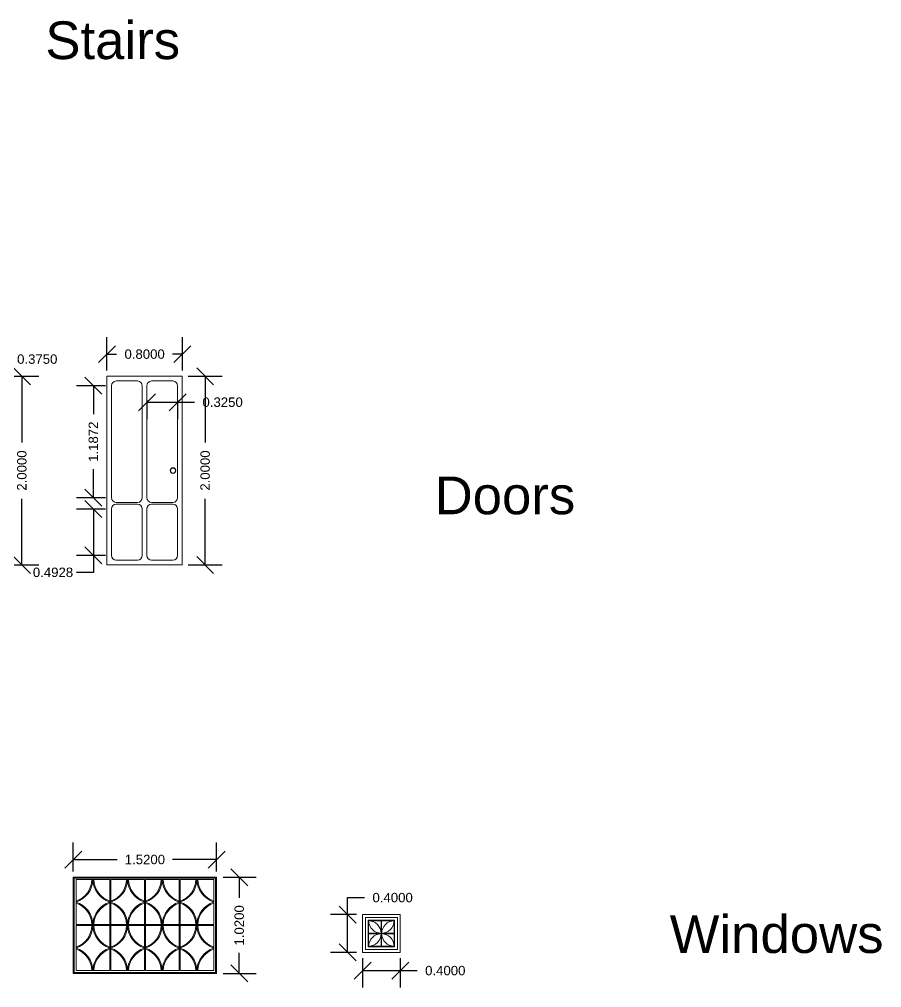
# Model space of a CAD drawing. Header units: inches. Extents: x 16.4 to 39.1, y 11.1 to 26.9.
# Drawn here: x 29.97 to 39.11, y 15.11 to 25.38 of the extents above; entities that cross this region are included whole.
import ezdxf

# ---------------------------------------------------------------- set-up
doc = ezdxf.new("R2010")
doc.units = ezdxf.units.IN
doc.header["$MEASUREMENT"] = 0
doc.styles.get("Standard").update_dxf_attribs({"font": 'arial.ttf'})
doc.dimstyles.get("Standard").update_dxf_attribs({"dimtxt": 0.1, "dimasz": 0.18, "dimexe": 0.18, "dimexo": 0.0625, "dimgap": 0.09, "dimtad": 0, "dimtoh": 1, "dimdec": 4, "dimzin": 0, "dimdsep": 46, "dimtxsty": 'Standard', "dimblk": 'OBLIQUE', "dimcen": 0.09, "dimadec": 0, "dimazin": 0, "dimtfac": 1, "dimtdec": 4, "dimtofl": 0, "dimtmove": 0, "dimatfit": 3, "dimldrblk": 'OBLIQUE', "dimfxl": 1, "dimtolj": 1, "dimtzin": 0, "dimarcsym": 0})

# ---------------------------------------------------------------- blocks, each defined once
blk = doc.blocks.new('_Oblique')
at = {"color": 0, "linetype": 'ByBlock', "lineweight": -2}
blk.add_line((-0.5, -0.5), (0.5, 0.5), dxfattribs=at)
blk = doc.blocks.new('*D17')
at = {"color": 0, "lineweight": -2, "transparency": 16777216}
for p, q in [((29.796, 21.595), (30.178, 21.595)), ((29.998, 21.595), (29.998, 20.893)), ((29.998, 19.595), (29.998, 20.296)), ((29.796, 19.595), (30.178, 19.595))]:
    blk.add_line(p, q, dxfattribs=at)
at = {"layer": 'Defpoints', "color": 0, "lineweight": 9, "transparency": 16777216}
for p in [(29.733, 21.595), (29.733, 19.595), (29.998, 19.595)]:
    blk.add_point(p, dxfattribs=at)
at = {"color": 0, "lineweight": -2, "transparency": 16777216, "xscale": 0.18, "yscale": 0.18, "zscale": 0.18}
for p, rotation in [((29.998, 21.595), 90), ((29.998, 19.595), 270)]:
    blk.add_blockref('_Oblique', p, dxfattribs=dict(at, rotation=rotation))
at = {"color": 0, "lineweight": 9, "transparency": 16777216, "insert": (29.998, 20.595), "char_height": 0.1, "attachment_point": 5, "rotation": 90}
blk.add_mtext('\\A1;2.0000', dxfattribs=at)
blk = doc.blocks.new('*D21')
at = {"color": 0, "lineweight": -2, "transparency": 16777216}
for p, q in [((29.308, 21.607), (29.308, 21.956)), ((29.683, 21.607), (29.683, 21.956)), ((29.308, 21.776), (29.683, 21.776)), ((29.683, 21.776), (29.863, 21.776))]:
    blk.add_line(p, q, dxfattribs=at)
at = {"layer": 'Defpoints', "color": 0, "lineweight": 9, "transparency": 16777216}
for p in [(29.683, 21.776), (29.308, 21.545), (29.683, 21.545)]:
    blk.add_point(p, dxfattribs=at)
at = {"color": 0, "lineweight": -2, "transparency": 16777216, "xscale": 0.18, "yscale": 0.18, "zscale": 0.18, "rotation": 180}
blk.add_blockref('_Oblique', (29.308, 21.776), dxfattribs=at)
at = {"color": 0, "lineweight": -2, "transparency": 16777216, "xscale": 0.18, "yscale": 0.18, "zscale": 0.18}
blk.add_blockref('_Oblique', (29.683, 21.776), dxfattribs=at)
at = {"color": 0, "lineweight": 9, "transparency": 16777216, "insert": (30.161, 21.776), "char_height": 0.1, "attachment_point": 5}
blk.add_mtext('\\A1;0.3750', dxfattribs=at)
blk = doc.blocks.new('*D23')
at = {"color": 0, "lineweight": -2, "transparency": 16777216}
for p, q in [((31.761, 21.595), (32.121, 21.595)), ((31.941, 21.595), (31.941, 20.893)), ((31.941, 19.595), (31.941, 20.296)), ((31.761, 19.595), (32.121, 19.595))]:
    blk.add_line(p, q, dxfattribs=at)
at = {"layer": 'Defpoints', "color": 0, "lineweight": 9, "transparency": 16777216}
for p in [(31.699, 21.595), (31.699, 19.595), (31.941, 19.595)]:
    blk.add_point(p, dxfattribs=at)
at = {"color": 0, "lineweight": -2, "transparency": 16777216, "xscale": 0.18, "yscale": 0.18, "zscale": 0.18}
for p, rotation in [((31.941, 21.595), 90), ((31.941, 19.595), 270)]:
    blk.add_blockref('_Oblique', p, dxfattribs=dict(at, rotation=rotation))
at = {"color": 0, "lineweight": 9, "transparency": 16777216, "insert": (31.941, 20.595), "char_height": 0.1, "attachment_point": 5, "rotation": 90}
blk.add_mtext('\\A1;2.0000', dxfattribs=at)
blk = doc.blocks.new('*D24')
at = {"color": 0, "lineweight": -2, "transparency": 16777216}
for p, q in [((30.899, 21.657), (30.899, 22.009)), ((31.699, 21.657), (31.699, 22.009)), ((30.899, 21.829), (31.001, 21.829)), ((31.699, 21.829), (31.596, 21.829))]:
    blk.add_line(p, q, dxfattribs=at)
at = {"layer": 'Defpoints', "color": 0, "lineweight": 9, "transparency": 16777216}
for p in [(31.699, 21.829), (30.899, 21.595), (31.699, 21.595)]:
    blk.add_point(p, dxfattribs=at)
at = {"color": 0, "lineweight": -2, "transparency": 16777216, "xscale": 0.18, "yscale": 0.18, "zscale": 0.18, "rotation": 180}
blk.add_blockref('_Oblique', (30.899, 21.829), dxfattribs=at)
at = {"color": 0, "lineweight": -2, "transparency": 16777216, "xscale": 0.18, "yscale": 0.18, "zscale": 0.18}
blk.add_blockref('_Oblique', (31.699, 21.829), dxfattribs=at)
at = {"color": 0, "lineweight": 9, "transparency": 16777216, "insert": (31.299, 21.829), "char_height": 0.1, "attachment_point": 5}
blk.add_mtext('\\A1;0.8000', dxfattribs=at)
blk = doc.blocks.new('*D25')
at = {"color": 0, "lineweight": -2, "transparency": 16777216}
for p, q in [((31.324, 21.341), (31.324, 21.139)), ((31.324, 21.319), (31.649, 21.319)), ((31.649, 21.341), (31.649, 21.139)), ((31.649, 21.319), (31.829, 21.319))]:
    blk.add_line(p, q, dxfattribs=at)
at = {"layer": 'Defpoints', "color": 0, "lineweight": 9, "transparency": 16777216}
for p in [(31.324, 21.404), (31.649, 21.404), (31.649, 21.319)]:
    blk.add_point(p, dxfattribs=at)
at = {"color": 0, "lineweight": -2, "transparency": 16777216, "xscale": 0.18, "yscale": 0.18, "zscale": 0.18, "rotation": 180}
blk.add_blockref('_Oblique', (31.324, 21.319), dxfattribs=at)
at = {"color": 0, "lineweight": -2, "transparency": 16777216, "xscale": 0.18, "yscale": 0.18, "zscale": 0.18}
blk.add_blockref('_Oblique', (31.649, 21.319), dxfattribs=at)
at = {"color": 0, "lineweight": 9, "transparency": 16777216, "insert": (32.126, 21.319), "char_height": 0.1, "attachment_point": 5}
blk.add_mtext('\\A1;0.3250', dxfattribs=at)
blk = doc.blocks.new('*D26')
at = {"color": 0, "lineweight": -2, "transparency": 16777216}
for p, q in [((30.886, 21.495), (30.576, 21.495)), ((30.756, 21.495), (30.756, 21.193)), ((30.756, 20.307), (30.756, 20.609)), ((30.886, 20.307), (30.576, 20.307))]:
    blk.add_line(p, q, dxfattribs=at)
at = {"layer": 'Defpoints', "color": 0, "lineweight": 9, "transparency": 16777216}
for p in [(30.949, 21.495), (30.756, 20.307), (30.949, 20.307)]:
    blk.add_point(p, dxfattribs=at)
at = {"color": 0, "lineweight": -2, "transparency": 16777216, "xscale": 0.18, "yscale": 0.18, "zscale": 0.18}
for p, rotation in [((30.756, 21.495), 90), ((30.756, 20.307), 270)]:
    blk.add_blockref('_Oblique', p, dxfattribs=dict(at, rotation=rotation))
at = {"color": 0, "lineweight": 9, "transparency": 16777216, "insert": (30.756, 20.901), "char_height": 0.1, "attachment_point": 5, "rotation": 90}
blk.add_mtext('\\A1;1.1872', dxfattribs=at)
blk = doc.blocks.new('*D27')
at = {"color": 0, "lineweight": -2, "transparency": 16777216}
for p, q in [((30.886, 20.187), (30.576, 20.187)), ((30.756, 20.187), (30.756, 19.695)), ((30.886, 19.695), (30.576, 19.695)), ((30.756, 19.695), (30.756, 19.515)), ((30.756, 19.515), (30.576, 19.515))]:
    blk.add_line(p, q, dxfattribs=at)
at = {"layer": 'Defpoints', "color": 0, "lineweight": 9, "transparency": 16777216}
for p in [(30.949, 20.187), (30.756, 19.695), (30.949, 19.695)]:
    blk.add_point(p, dxfattribs=at)
at = {"color": 0, "lineweight": -2, "transparency": 16777216, "xscale": 0.18, "yscale": 0.18, "zscale": 0.18}
for p, rotation in [((30.756, 20.187), 90), ((30.756, 19.695), 270)]:
    blk.add_blockref('_Oblique', p, dxfattribs=dict(at, rotation=rotation))
at = {"color": 0, "lineweight": 9, "transparency": 16777216, "insert": (30.328, 19.515), "char_height": 0.1, "attachment_point": 5}
blk.add_mtext('\\A1;0.4928', dxfattribs=at)
blk = doc.blocks.new('*D49')
at = {"color": 0, "lineweight": -2, "transparency": 16777216}
for p, q in [((30.542, 16.345), (30.542, 16.65)), ((32.062, 16.345), (32.062, 16.65)), ((30.542, 16.47), (31.009, 16.47)), ((32.062, 16.47), (31.595, 16.47))]:
    blk.add_line(p, q, dxfattribs=at)
at = {"layer": 'Defpoints', "color": 0, "lineweight": 9, "transparency": 16777216}
for p in [(32.062, 16.47), (30.542, 16.282), (32.062, 16.282)]:
    blk.add_point(p, dxfattribs=at)
at = {"color": 0, "lineweight": -2, "transparency": 16777216, "xscale": 0.18, "yscale": 0.18, "zscale": 0.18, "rotation": 180}
blk.add_blockref('_Oblique', (30.542, 16.47), dxfattribs=at)
at = {"color": 0, "lineweight": -2, "transparency": 16777216, "xscale": 0.18, "yscale": 0.18, "zscale": 0.18}
blk.add_blockref('_Oblique', (32.062, 16.47), dxfattribs=at)
at = {"color": 0, "lineweight": 9, "transparency": 16777216, "insert": (31.302, 16.47), "char_height": 0.1, "attachment_point": 5}
blk.add_mtext('\\A1;1.5200', dxfattribs=at)
blk = doc.blocks.new('*D50')
at = {"color": 0, "lineweight": -2, "transparency": 16777216}
for p, q in [((32.132, 16.282), (32.482, 16.282)), ((32.302, 16.282), (32.302, 16.065)), ((32.302, 15.262), (32.302, 15.48)), ((32.132, 15.262), (32.482, 15.262))]:
    blk.add_line(p, q, dxfattribs=at)
at = {"layer": 'Defpoints', "color": 0, "lineweight": 9, "transparency": 16777216}
for p in [(32.07, 16.282), (32.07, 15.262), (32.302, 15.262)]:
    blk.add_point(p, dxfattribs=at)
at = {"color": 0, "lineweight": -2, "transparency": 16777216, "xscale": 0.18, "yscale": 0.18, "zscale": 0.18}
for p, rotation in [((32.302, 16.282), 90), ((32.302, 15.262), 270)]:
    blk.add_blockref('_Oblique', p, dxfattribs=dict(at, rotation=rotation))
at = {"color": 0, "lineweight": 9, "transparency": 16777216, "insert": (32.302, 15.772), "char_height": 0.1, "attachment_point": 5, "rotation": 90}
blk.add_mtext('\\A1;1.0200', dxfattribs=at)
blk = doc.blocks.new('*D51')
at = {"color": 0, "lineweight": -2, "transparency": 16777216}
for p, q in [((33.45, 15.886), (33.45, 16.066)), ((33.45, 16.066), (33.63, 16.066)), ((33.546, 15.886), (33.27, 15.886)), ((33.45, 15.486), (33.45, 15.886)), ((33.546, 15.486), (33.27, 15.486))]:
    blk.add_line(p, q, dxfattribs=at)
at = {"layer": 'Defpoints', "color": 0, "lineweight": 9, "transparency": 16777216}
for p in [(33.45, 15.886), (33.609, 15.886), (33.609, 15.486)]:
    blk.add_point(p, dxfattribs=at)
at = {"color": 0, "lineweight": -2, "transparency": 16777216, "xscale": 0.18, "yscale": 0.18, "zscale": 0.18}
for p, rotation in [((33.45, 15.886), 90), ((33.45, 15.486), 270)]:
    blk.add_blockref('_Oblique', p, dxfattribs=dict(at, rotation=rotation))
at = {"color": 0, "lineweight": 9, "transparency": 16777216, "insert": (33.928, 16.066), "char_height": 0.1, "attachment_point": 5}
blk.add_mtext('\\A1;0.4000', dxfattribs=at)
blk = doc.blocks.new('*D52')
at = {"color": 0, "lineweight": -2, "transparency": 16777216}
for p, q in [((33.609, 15.423), (33.609, 15.112)), ((34.009, 15.423), (34.009, 15.112)), ((33.609, 15.292), (34.009, 15.292)), ((34.009, 15.292), (34.189, 15.292))]:
    blk.add_line(p, q, dxfattribs=at)
at = {"layer": 'Defpoints', "color": 0, "lineweight": 9, "transparency": 16777216}
for p in [(33.609, 15.486), (34.009, 15.486), (34.009, 15.292)]:
    blk.add_point(p, dxfattribs=at)
at = {"color": 0, "lineweight": -2, "transparency": 16777216, "xscale": 0.18, "yscale": 0.18, "zscale": 0.18, "rotation": 180}
blk.add_blockref('_Oblique', (33.609, 15.292), dxfattribs=at)
at = {"color": 0, "lineweight": -2, "transparency": 16777216, "xscale": 0.18, "yscale": 0.18, "zscale": 0.18}
blk.add_blockref('_Oblique', (34.009, 15.292), dxfattribs=at)
at = {"color": 0, "lineweight": 9, "transparency": 16777216, "insert": (34.486, 15.292), "char_height": 0.1, "attachment_point": 5}
blk.add_mtext('\\A1;0.4000', dxfattribs=at)

msp = doc.modelspace()

# ---------------------------------------------------------------- linework, layer by layer
at = {"lineweight": 9}
for p, q in [((30.89877, 21.59468), (31.69877, 21.59468)), ((30.89877, 19.59468), (30.89877, 21.59468)), ((31.69877, 21.59468), (31.69877, 19.59468)), ((30.89877, 19.59468), (31.69877, 19.59468)), ((30.55183, 16.27234), (32.05183, 16.27234)), ((30.55183, 16.27234), (30.55183, 15.27234)), ((30.57183, 16.25804), (30.92933, 16.25804)), ((30.92933, 16.25804), (30.92933, 15.29234)), ((30.93933, 16.25804), (31.29683, 16.25804)), ((30.93933, 16.25804), (30.93933, 15.29234)), ((31.29683, 16.25804), (31.29683, 15.29234)), ((31.30683, 16.25804), (31.30683, 15.29234)), ((31.66433, 16.25804), (31.66433, 15.29234)), ((31.67433, 16.25804), (31.67433, 15.29234)), ((32.05183, 15.27234), (32.05183, 16.27234)), ((34.00888, 15.88561), (33.60888, 15.88561)), ((33.60888, 15.88561), (33.60888, 15.48561)), ((33.80638, 15.82061), (33.80638, 15.55061)), ((33.81138, 15.82061), (33.81138, 15.55061)), ((34.00888, 15.48561), (34.00888, 15.88561)), ((32.03183, 15.78019), (30.57183, 15.78019)), ((32.03183, 15.77019), (30.57183, 15.77019)), ((33.81138, 15.68811), (33.67388, 15.68811)), ((33.81138, 15.68311), (33.67388, 15.68311)), ((33.81138, 15.68811), (33.94388, 15.68811)), ((33.81138, 15.68311), (33.94388, 15.68311)), ((33.60888, 15.48561), (34.00888, 15.48561)), ((30.55183, 15.27234), (32.05183, 15.27234))]:
    msp.add_line(p, q, dxfattribs=at)
for points in [[(30.94877, 20.30746), (30.94877, 21.49468, -0.41421356), (30.99877, 21.54468), (31.22377, 21.54468, -0.41421356), (31.27377, 21.49468), (31.27377, 20.30746, -0.41421356), (31.22377, 20.25746), (30.99877, 20.25746, -0.41421356)], [(31.27377, 20.18746), (31.27377, 19.69468, -0.41421356), (31.22377, 19.64468), (30.99877, 19.64468, -0.41421356), (30.94877, 19.69468), (30.94877, 20.18746, -0.41421356), (30.99877, 20.23746), (31.22377, 20.23746, -0.41421356)], [(31.64877, 20.18746), (31.64877, 19.69468, -0.41421356), (31.59877, 19.64468), (31.37377, 19.64468, -0.41421356), (31.32377, 19.69468), (31.32377, 20.18746, -0.41421356), (31.37377, 20.23746), (31.59877, 20.23746, -0.41421356)]]:
    msp.add_lwpolyline(points, format="xyb", close=True, dxfattribs=at)
msp.add_lwpolyline([(31.32377, 21.49468, -0.41421356), (31.37377, 21.54468), (31.59877, 21.54468, -0.41421356), (31.64877, 21.49468), (31.64877, 20.30746, -0.41421356), (31.59877, 20.25746), (31.37377, 20.25746, -0.41421356), (31.32377, 20.30746), (31.32377, 21.49468)], format="xyb", dxfattribs=at)
for points in [[(30.54183, 16.28234), (32.06183, 16.28234), (32.06183, 15.26234), (30.54183, 15.26234)], [(33.60888, 15.88561), (34.00888, 15.88561), (34.00888, 15.48561), (33.60888, 15.48561)], [(33.63888, 15.85561), (33.97888, 15.85561), (33.97888, 15.51561), (33.63888, 15.51561)], [(33.66888, 15.82561), (33.94888, 15.82561), (33.94888, 15.54561), (33.66888, 15.54561)], [(33.67388, 15.82061), (33.94388, 15.82061), (33.94388, 15.55061), (33.67388, 15.55061)]]:
    msp.add_lwpolyline(points, close=True, dxfattribs=at)
for points in [[(30.92933, 16.25804), (30.57183, 16.25804), (30.57183, 15.78019)], [(31.29683, 16.25804), (30.93933, 16.25804)], [(31.66433, 16.25804), (31.30683, 16.25804)], [(32.03183, 15.78019), (32.03183, 16.25804), (31.67433, 16.25804)], [(30.57183, 15.77019), (30.57183, 15.29234), (30.92933, 15.29234)], [(31.67433, 15.29234), (32.03183, 15.29234), (32.03183, 15.77019)], [(30.93933, 15.29234), (31.29683, 15.29234)], [(31.30683, 15.29234), (31.66433, 15.29234)]]:
    msp.add_lwpolyline(points, dxfattribs=at)
for radius in [0.03, 0.027]:
    msp.add_circle((31.60025, 20.59468), radius, dxfattribs=at)
for centre, radius, start, end in [((30.49197, 16.26519), 0.25871, 287.980403, 358.415939), ((30.49197, 16.26519), 0.24871, 288.729665, 358.352231), ((31.00919, 16.26519), 0.25871, 181.584061, 252.019597), ((31.00919, 16.26519), 0.24871, 181.647769, 251.270335), ((30.85947, 16.26519), 0.25871, 287.980403, 358.415939), ((30.85947, 16.26519), 0.24871, 288.729665, 358.352231), ((31.37669, 16.26519), 0.25871, 181.584061, 252.019597), ((31.37669, 16.26519), 0.24871, 181.647769, 251.270335), ((31.22697, 16.26519), 0.25871, 287.980403, 358.415939), ((31.22697, 16.26519), 0.24871, 288.729665, 358.352231), ((31.74419, 16.26519), 0.25871, 181.584061, 252.019597), ((31.74419, 16.26519), 0.24871, 181.647769, 251.270335), ((31.59447, 16.26519), 0.25871, 287.980403, 358.415939), ((31.59447, 16.26519), 0.24871, 288.729665, 358.352231), ((32.11169, 16.26519), 0.25871, 181.584061, 252.019597), ((32.11169, 16.26519), 0.24871, 181.647769, 251.270335), ((30.49197, 15.77304), 0.25871, 1.584061, 72.019597), ((31.00919, 15.77304), 0.25871, 107.980403, 178.415939), ((30.85947, 15.77304), 0.25871, 1.584061, 72.019597), ((31.37669, 15.77304), 0.25871, 107.980403, 178.415939), ((31.22697, 15.77304), 0.25871, 1.584061, 72.019597), ((31.74419, 15.77304), 0.25871, 107.980403, 178.415939), ((31.59447, 15.77304), 0.25871, 1.584061, 72.019597), ((32.11169, 15.77304), 0.25871, 107.980403, 178.415939), ((30.49197, 15.77304), 0.24871, 1.647769, 71.270335), ((31.00919, 15.77304), 0.24871, 108.729665, 178.352231), ((30.85947, 15.77304), 0.24871, 1.647769, 71.270335), ((31.37669, 15.77304), 0.24871, 108.729665, 178.352231), ((31.22697, 15.77304), 0.24871, 1.647769, 71.270335), ((31.74419, 15.77304), 0.24871, 108.729665, 178.352231), ((31.59447, 15.77304), 0.24871, 1.647769, 71.270335), ((32.11169, 15.77304), 0.24871, 108.729665, 178.352231), ((33.67138, 15.68561), 0.13502, 1.060912, 88.939088), ((33.80888, 15.82311), 0.13502, 181.060912, 268.939088), ((33.94638, 15.68561), 0.13502, 91.060912, 178.939088), ((33.80888, 15.82311), 0.13502, 271.060912, 358.939088), ((30.49197, 15.77736), 0.24871, 288.729665, 358.352231), ((30.49197, 15.77734), 0.25871, 287.980403, 358.415939), ((31.00919, 15.77734), 0.25871, 181.584061, 252.019597), ((31.00919, 15.77736), 0.24871, 181.647769, 251.270335), ((30.85947, 15.77736), 0.24871, 288.729665, 358.352231), ((30.85947, 15.77734), 0.25871, 287.980403, 358.415939), ((31.37669, 15.77734), 0.25871, 181.584061, 252.019597), ((31.37669, 15.77736), 0.24871, 181.647769, 251.270335), ((31.22697, 15.77736), 0.24871, 288.729665, 358.352231), ((31.22697, 15.77734), 0.25871, 287.980403, 358.415939), ((31.74419, 15.77734), 0.25871, 181.584061, 252.019597), ((31.74419, 15.77736), 0.24871, 181.647769, 251.270335), ((31.59447, 15.77736), 0.24871, 288.729665, 358.352231), ((31.59447, 15.77734), 0.25871, 287.980403, 358.415939), ((32.11169, 15.77734), 0.25871, 181.584061, 252.019597), ((32.11169, 15.77736), 0.24871, 181.647769, 251.270335), ((33.67138, 15.68561), 0.13502, 271.060912, 358.939088), ((33.80888, 15.54811), 0.13502, 91.060912, 178.939088), ((33.94638, 15.68561), 0.13502, 181.060912, 268.939088), ((33.80888, 15.54811), 0.13502, 1.060912, 88.939088), ((30.49197, 15.28519), 0.25871, 1.584061, 72.019597), ((30.49197, 15.28521), 0.24871, 1.647769, 71.270335), ((31.00919, 15.28519), 0.25871, 107.980403, 178.415939), ((31.00919, 15.28521), 0.24871, 108.729665, 178.352231), ((30.85947, 15.28519), 0.25871, 1.584061, 72.019597), ((30.85947, 15.28521), 0.24871, 1.647769, 71.270335), ((31.37669, 15.28519), 0.25871, 107.980403, 178.415939), ((31.37669, 15.28521), 0.24871, 108.729665, 178.352231), ((31.22697, 15.28519), 0.25871, 1.584061, 72.019597), ((31.22697, 15.28521), 0.24871, 1.647769, 71.270335), ((31.74419, 15.28519), 0.25871, 107.980403, 178.415939), ((31.74419, 15.28521), 0.24871, 108.729665, 178.352231), ((31.59447, 15.28519), 0.25871, 1.584061, 72.019597), ((31.59447, 15.28521), 0.24871, 1.647769, 71.270335), ((32.11169, 15.28519), 0.25871, 107.980403, 178.415939), ((32.11169, 15.28521), 0.24871, 108.729665, 178.352231)]:
    msp.add_arc(centre, radius, start, end, dxfattribs=at)

# ---------------------------------------------------------------- texts
at = {"lineweight": 9, "char_height": 0.4, "attachment_point": 1}
for s, width, insert in [('Stairs', 1.9124802, (30.24687, 25.35795)), ('Doors', 1.9124802, (34.37316, 20.53154)), ('Windows', 0.7292191, (36.86495, 15.87948))]:
    msp.add_mtext_dynamic_manual_height_columns(s, width=width, gutter_width=1, heights=[0], dxfattribs=dict(at, insert=insert))

# ---------------------------------------------------------------- dimensions: what is measured, and where the dimension line sits
at = {"color": 41, "lineweight": 9, "true_color": 0xf4ee51}
for base, p1, p2, picture, middle in [((31.69877, 21.82861), (30.89877, 21.59468), (31.69877, 21.59468), '*D24', (31.29877, 21.82861)), ((29.68322, 21.77581), (29.30822, 21.54468), (29.68322, 21.54468), '*D21', (30.16062, 21.77581)), ((31.64877, 21.31914), (31.32377, 21.40374), (31.64877, 21.40374), '*D25', (32.12617, 21.31914)), ((32.06183, 16.47017), (30.54183, 16.28234), (32.06183, 16.28234), '*D49', (31.30183, 16.47017)), ((34.00888, 15.29183), (33.60888, 15.48561), (34.00888, 15.48561), '*D52', (34.48628, 15.29183))]:
    dim = msp.add_linear_dim(base=base, p1=p1, p2=p2, dimstyle='Standard', dxfattribs=at)
    dim.commit()
    dim.dimension.update_dxf_attribs({"geometry": picture, "text_midpoint": middle})
for base, p1, p2, picture, middle in [((29.99813, 19.59468), (29.73322, 21.59468), (29.73322, 19.59468), '*D17', (29.99813, 20.59468)), ((31.94133, 19.59468), (31.69877, 21.59468), (31.69877, 19.59468), '*D23', (31.94133, 20.59468)), ((30.75572, 20.30746), (30.94877, 21.49468), (30.94877, 20.30746), '*D26', (30.75572, 20.90107)), ((32.30209, 15.26234), (32.06982, 16.28234), (32.06982, 15.26234), '*D50', (32.30209, 15.77234)), ((33.45025, 15.88561), (33.60888, 15.48561), (33.60888, 15.88561), '*D51', (33.92766, 16.06561))]:
    dim = msp.add_linear_dim(base=base, p1=p1, p2=p2, angle=90, dimstyle='Standard', dxfattribs=at)
    dim.commit()
    dim.dimension.update_dxf_attribs({"geometry": picture, "text_midpoint": middle})
dim = msp.add_linear_dim(base=(30.75572, 19.69468), p1=(30.94877, 20.18746), p2=(30.94877, 19.69468), angle=90, dimstyle='Standard', override={"dimgap": 0.04}, dxfattribs=at)
dim.commit()
dim.dimension.update_dxf_attribs({"geometry": '*D27', "text_midpoint": (30.32805, 19.51468)})

doc.saveas('drawing.dxf')
